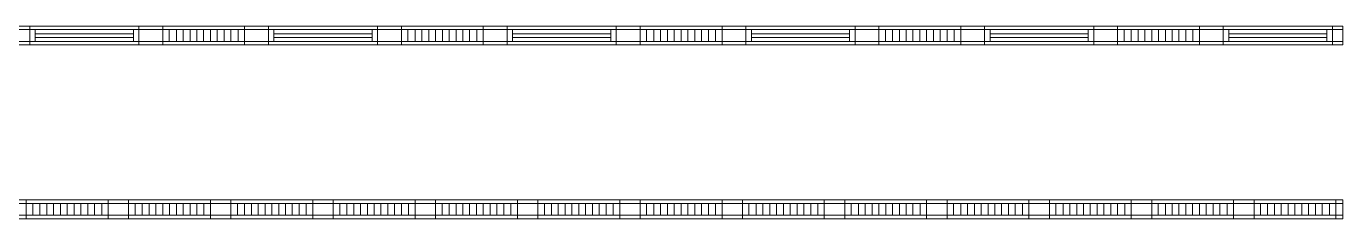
# Model space of a CAD drawing. Header units: millimetres. Extents: x -962357 to -591296, y -195428 to 59420.
# Drawn here: x -736430 to -717130, y -195428 to -192603 of the extents above; entities that cross this region are included whole.
import ezdxf

# ---------------------------------------------------------------- set-up
doc = ezdxf.new("R2010")
doc.units = ezdxf.units.MM
doc.linetypes.add('DPA_Hidden 50', pattern=[3, 2, -1])
doc.layers.add('A-GLAZ-CURT', color=2, linetype='Continuous', lineweight=9)

# ---------------------------------------------------------------- blocks, each defined once
blk = doc.blocks.new('DPA_CP_Metal Ceiling Panel1 - Horizontal with Gap-13299430-4180-01 LOWER PLATFORM LEVEL - REFLECTED CEILING PLAN')
at = {"layer": 'A-GLAZ-CURT'}
for p, q in [((-852032, 152), (-852032, 427)), ((-852032, 152), (-852032, 427)), ((-852032, 427), (-851932, 427)), ((-852032, 427), (-851932, 427)), ((-852032, 152), (-852032, 427)), ((-851932, 152), (-851932, 427)), ((-851932, 427), (-851932, 152)), ((-851932, 427), (-851932, 152)), ((-852032, 377), (-851932, 377)), ((-852032, 202), (-851932, 202)), ((-852032, 152), (-851932, 152)), ((-851932, 152), (-852032, 152)), ((-851932, 152), (-852032, 152))]:
    blk.add_line(p, q, dxfattribs=at)
blk = doc.blocks.new('DPA_CP_Metal Ceiling Luminaire2 - Linear Luminaire-12404975-4180-01 LOWER PLATFORM LEVEL - REFLECTED CEILING PLAN')
at = {"layer": 'A-GLAZ-CURT'}
for p, q in [((-786932, 2702), (-786932, 2977)), ((-786932, 2977), (-785732, 2977)), ((-786932, 2977), (-786932, 2702)), ((-785732, 2977), (-786932, 2977)), ((-786932, 2977), (-785732, 2977)), ((-786932, 2939), (-786932, 2702)), ((-786932, 2927), (-785732, 2927)), ((-785732, 2977), (-785732, 2702)), ((-785732, 2702), (-785732, 2977)), ((-785732, 2939), (-785732, 2702)), ((-786932, 2752), (-785732, 2752)), ((-785732, 2702), (-786932, 2702)), ((-785732, 2702), (-786932, 2702)), ((-786932, 2702), (-785732, 2702))]:
    blk.add_line(p, q, dxfattribs=at)
at = {"layer": 'A-GLAZ-CURT', "linetype": 'DPA_Hidden 50'}
for p, q in [((-786837, 2927), (-786837, 2752)), ((-786732, 2927), (-786732, 2752)), ((-786632, 2927), (-786632, 2752)), ((-786532, 2927), (-786532, 2752)), ((-786432, 2927), (-786432, 2752)), ((-786332, 2927), (-786332, 2752)), ((-786232, 2927), (-786232, 2752)), ((-786132, 2927), (-786132, 2752)), ((-786032, 2927), (-786032, 2752)), ((-785932, 2927), (-785932, 2752)), ((-785827, 2927), (-785827, 2752))]:
    blk.add_line(p, q, dxfattribs=at)
blk = doc.blocks.new('DPA_CP_Metal Ceiling Panel1 - Horizontal with Gap-13297912-4180-01 LOWER PLATFORM LEVEL - REFLECTED CEILING PLAN')
at = {"layer": 'A-GLAZ-CURT'}
for p, q in [((-786232, 152), (-786232, 427)), ((-786232, 152), (-786232, 427)), ((-786232, 427), (-785932, 427)), ((-786232, 427), (-785932, 427)), ((-786232, 152), (-786232, 427)), ((-785932, 152), (-785932, 427)), ((-785932, 427), (-785932, 152)), ((-785932, 427), (-785932, 152)), ((-786232, 377), (-785932, 377)), ((-786232, 202), (-785932, 202)), ((-786232, 152), (-785932, 152)), ((-785932, 152), (-786232, 152)), ((-785932, 152), (-786232, 152))]:
    blk.add_line(p, q, dxfattribs=at)
blk = doc.blocks.new('DPA_CP_Metal Ceiling Air Supply1 - Linear Diffuser Air Supply-12404980-4180-01 LOWER PLATFORM LEVEL - REFLECTED CEILING PLAN')
at = {"layer": 'A-GLAZ-CURT'}
for p, q in [((-788882, 2702), (-788882, 2977)), ((-788882, 2977), (-787282, 2977)), ((-788882, 2702), (-788882, 2977)), ((-788882, 2977), (-787282, 2977)), ((-788882, 2977), (-787282, 2977)), ((-788882, 2702), (-788882, 2977)), ((-787282, 2927), (-788882, 2927)), ((-788802, 2927), (-788802, 2752)), ((-787362, 2927), (-787362, 2752)), ((-787282, 2702), (-787282, 2977)), ((-787282, 2977), (-787282, 2702)), ((-787282, 2977), (-787282, 2702)), ((-787282, 2752), (-788882, 2752)), ((-788882, 2702), (-787282, 2702)), ((-787282, 2702), (-788882, 2702)), ((-787282, 2702), (-788882, 2702))]:
    blk.add_line(p, q, dxfattribs=at)
at = {"layer": 'A-GLAZ-CURT', "linetype": 'DPA_Hidden 50'}
for p, q in [((-787362, 2868), (-788802, 2868)), ((-787362, 2810), (-788802, 2810))]:
    blk.add_line(p, q, dxfattribs=at)
blk = doc.blocks.new('DPA_CP_Metal Ceiling Panel1 - Horizontal with Gap-16034509-4180-01 LOWER PLATFORM LEVEL - REFLECTED CEILING PLAN')
at = {"layer": 'A-GLAZ-CURT'}
for p, q in [((-717282, 2702), (-717282, 2977)), ((-717282, 2702), (-717282, 2977)), ((-717282, 2977), (-717132, 2977)), ((-717282, 2977), (-717132, 2977)), ((-717282, 2702), (-717282, 2977)), ((-717282, 2927), (-717132, 2927)), ((-717132, 2702), (-717132, 2977)), ((-717132, 2977), (-717132, 2702)), ((-717132, 2977), (-717132, 2702)), ((-717282, 2752), (-717132, 2752)), ((-717282, 2702), (-717132, 2702)), ((-717132, 2702), (-717282, 2702)), ((-717132, 2702), (-717282, 2702))]:
    blk.add_line(p, q, dxfattribs=at)
blk = doc.blocks.new('DPA_CP_Metal Ceiling Panel1 - Horizontal with Gap-16028279-4180-01 LOWER PLATFORM LEVEL - REFLECTED CEILING PLAN')
at = {"layer": 'A-GLAZ-CURT'}
for p, q in [((-787282, 2702), (-787282, 2977)), ((-787282, 2702), (-787282, 2977)), ((-787282, 2977), (-786932, 2977)), ((-787282, 2977), (-786932, 2977)), ((-787282, 2702), (-787282, 2977)), ((-787282, 2927), (-786932, 2927)), ((-786932, 2702), (-786932, 2977)), ((-786932, 2977), (-786932, 2702)), ((-786932, 2977), (-786932, 2702)), ((-787282, 2752), (-786932, 2752)), ((-787282, 2702), (-786932, 2702)), ((-786932, 2702), (-787282, 2702)), ((-786932, 2702), (-787282, 2702))]:
    blk.add_line(p, q, dxfattribs=at)
blk = doc.blocks.new('C-1-PP19-AR-4180-01-B_20250908-040939_EXDOWNLIGHT')
at = {"layer": 'A-GLAZ-CURT'}
for name, p in [('DPA_CP_Metal Ceiling Panel1 - Horizontal with Gap-16028279-4180-01 LOWER PLATFORM LEVEL - REFLECTED CEILING PLAN', (795232, -199159)), ('DPA_CP_Metal Ceiling Panel1 - Horizontal with Gap-16028279-4180-01 LOWER PLATFORM LEVEL - REFLECTED CEILING PLAN', (795232, -199159)), ('DPA_CP_Metal Ceiling Panel1 - Horizontal with Gap-16028279-4180-01 LOWER PLATFORM LEVEL - REFLECTED CEILING PLAN', (795232, -199159)), ('DPA_CP_Metal Ceiling Air Supply1 - Linear Diffuser Air Supply-12404980-4180-01 LOWER PLATFORM LEVEL - REFLECTED CEILING PLAN', (797182, -199159)), ('DPA_CP_Metal Ceiling Air Supply1 - Linear Diffuser Air Supply-12404980-4180-01 LOWER PLATFORM LEVEL - REFLECTED CEILING PLAN', (797182, -199159)), ('DPA_CP_Metal Ceiling Air Supply1 - Linear Diffuser Air Supply-12404980-4180-01 LOWER PLATFORM LEVEL - REFLECTED CEILING PLAN', (797182, -199159)), ('DPA_CP_Metal Ceiling Panel1 - Horizontal with Gap-16028279-4180-01 LOWER PLATFORM LEVEL - REFLECTED CEILING PLAN', (797182, -199159)), ('DPA_CP_Metal Ceiling Panel1 - Horizontal with Gap-16028279-4180-01 LOWER PLATFORM LEVEL - REFLECTED CEILING PLAN', (797182, -199159)), ('DPA_CP_Metal Ceiling Panel1 - Horizontal with Gap-16028279-4180-01 LOWER PLATFORM LEVEL - REFLECTED CEILING PLAN', (797182, -199159)), ('DPA_CP_Metal Ceiling Luminaire2 - Linear Luminaire-12404975-4180-01 LOWER PLATFORM LEVEL - REFLECTED CEILING PLAN', (797182, -199159)), ('DPA_CP_Metal Ceiling Luminaire2 - Linear Luminaire-12404975-4180-01 LOWER PLATFORM LEVEL - REFLECTED CEILING PLAN', (797182, -199159)), ('DPA_CP_Metal Ceiling Luminaire2 - Linear Luminaire-12404975-4180-01 LOWER PLATFORM LEVEL - REFLECTED CEILING PLAN', (797182, -199159)), ('DPA_CP_Metal Ceiling Panel1 - Horizontal with Gap-16028279-4180-01 LOWER PLATFORM LEVEL - REFLECTED CEILING PLAN', (798732, -199159)), ('DPA_CP_Metal Ceiling Panel1 - Horizontal with Gap-16028279-4180-01 LOWER PLATFORM LEVEL - REFLECTED CEILING PLAN', (798732, -199159)), ('DPA_CP_Metal Ceiling Panel1 - Horizontal with Gap-16028279-4180-01 LOWER PLATFORM LEVEL - REFLECTED CEILING PLAN', (798732, -199159)), ('DPA_CP_Metal Ceiling Air Supply1 - Linear Diffuser Air Supply-12404980-4180-01 LOWER PLATFORM LEVEL - REFLECTED CEILING PLAN', (800682, -199159)), ('DPA_CP_Metal Ceiling Air Supply1 - Linear Diffuser Air Supply-12404980-4180-01 LOWER PLATFORM LEVEL - REFLECTED CEILING PLAN', (800682, -199159)), ('DPA_CP_Metal Ceiling Air Supply1 - Linear Diffuser Air Supply-12404980-4180-01 LOWER PLATFORM LEVEL - REFLECTED CEILING PLAN', (800682, -199159)), ('DPA_CP_Metal Ceiling Panel1 - Horizontal with Gap-16028279-4180-01 LOWER PLATFORM LEVEL - REFLECTED CEILING PLAN', (800682, -199159)), ('DPA_CP_Metal Ceiling Panel1 - Horizontal with Gap-16028279-4180-01 LOWER PLATFORM LEVEL - REFLECTED CEILING PLAN', (800682, -199159)), ('DPA_CP_Metal Ceiling Panel1 - Horizontal with Gap-16028279-4180-01 LOWER PLATFORM LEVEL - REFLECTED CEILING PLAN', (800682, -199159)), ('DPA_CP_Metal Ceiling Luminaire2 - Linear Luminaire-12404975-4180-01 LOWER PLATFORM LEVEL - REFLECTED CEILING PLAN', (800682, -199159)), ('DPA_CP_Metal Ceiling Luminaire2 - Linear Luminaire-12404975-4180-01 LOWER PLATFORM LEVEL - REFLECTED CEILING PLAN', (800682, -199159)), ('DPA_CP_Metal Ceiling Luminaire2 - Linear Luminaire-12404975-4180-01 LOWER PLATFORM LEVEL - REFLECTED CEILING PLAN', (800682, -199159)), ('DPA_CP_Metal Ceiling Panel1 - Horizontal with Gap-16028279-4180-01 LOWER PLATFORM LEVEL - REFLECTED CEILING PLAN', (802232, -199159)), ('DPA_CP_Metal Ceiling Panel1 - Horizontal with Gap-16028279-4180-01 LOWER PLATFORM LEVEL - REFLECTED CEILING PLAN', (802232, -199159)), ('DPA_CP_Metal Ceiling Panel1 - Horizontal with Gap-16028279-4180-01 LOWER PLATFORM LEVEL - REFLECTED CEILING PLAN', (802232, -199159)), ('DPA_CP_Metal Ceiling Air Supply1 - Linear Diffuser Air Supply-12404980-4180-01 LOWER PLATFORM LEVEL - REFLECTED CEILING PLAN', (804182, -199159)), ('DPA_CP_Metal Ceiling Air Supply1 - Linear Diffuser Air Supply-12404980-4180-01 LOWER PLATFORM LEVEL - REFLECTED CEILING PLAN', (804182, -199159)), ('DPA_CP_Metal Ceiling Air Supply1 - Linear Diffuser Air Supply-12404980-4180-01 LOWER PLATFORM LEVEL - REFLECTED CEILING PLAN', (804182, -199159)), ('DPA_CP_Metal Ceiling Panel1 - Horizontal with Gap-16028279-4180-01 LOWER PLATFORM LEVEL - REFLECTED CEILING PLAN', (804182, -199159)), ('DPA_CP_Metal Ceiling Panel1 - Horizontal with Gap-16028279-4180-01 LOWER PLATFORM LEVEL - REFLECTED CEILING PLAN', (804182, -199159)), ('DPA_CP_Metal Ceiling Panel1 - Horizontal with Gap-16028279-4180-01 LOWER PLATFORM LEVEL - REFLECTED CEILING PLAN', (804182, -199159)), ('DPA_CP_Metal Ceiling Luminaire2 - Linear Luminaire-12404975-4180-01 LOWER PLATFORM LEVEL - REFLECTED CEILING PLAN', (804182, -199159)), ('DPA_CP_Metal Ceiling Luminaire2 - Linear Luminaire-12404975-4180-01 LOWER PLATFORM LEVEL - REFLECTED CEILING PLAN', (804182, -199159)), ('DPA_CP_Metal Ceiling Luminaire2 - Linear Luminaire-12404975-4180-01 LOWER PLATFORM LEVEL - REFLECTED CEILING PLAN', (804182, -199159)), ('DPA_CP_Metal Ceiling Panel1 - Horizontal with Gap-16028279-4180-01 LOWER PLATFORM LEVEL - REFLECTED CEILING PLAN', (805732, -199159)), ('DPA_CP_Metal Ceiling Panel1 - Horizontal with Gap-16028279-4180-01 LOWER PLATFORM LEVEL - REFLECTED CEILING PLAN', (805732, -199159)), ('DPA_CP_Metal Ceiling Panel1 - Horizontal with Gap-16028279-4180-01 LOWER PLATFORM LEVEL - REFLECTED CEILING PLAN', (805732, -199159)), ('DPA_CP_Metal Ceiling Air Supply1 - Linear Diffuser Air Supply-12404980-4180-01 LOWER PLATFORM LEVEL - REFLECTED CEILING PLAN', (807682, -199159)), ('DPA_CP_Metal Ceiling Air Supply1 - Linear Diffuser Air Supply-12404980-4180-01 LOWER PLATFORM LEVEL - REFLECTED CEILING PLAN', (807682, -199159)), ('DPA_CP_Metal Ceiling Air Supply1 - Linear Diffuser Air Supply-12404980-4180-01 LOWER PLATFORM LEVEL - REFLECTED CEILING PLAN', (807682, -199159)), ('DPA_CP_Metal Ceiling Panel1 - Horizontal with Gap-16028279-4180-01 LOWER PLATFORM LEVEL - REFLECTED CEILING PLAN', (807682, -199159)), ('DPA_CP_Metal Ceiling Panel1 - Horizontal with Gap-16028279-4180-01 LOWER PLATFORM LEVEL - REFLECTED CEILING PLAN', (807682, -199159)), ('DPA_CP_Metal Ceiling Panel1 - Horizontal with Gap-16028279-4180-01 LOWER PLATFORM LEVEL - REFLECTED CEILING PLAN', (807682, -199159)), ('DPA_CP_Metal Ceiling Luminaire2 - Linear Luminaire-12404975-4180-01 LOWER PLATFORM LEVEL - REFLECTED CEILING PLAN', (807682, -199159)), ('DPA_CP_Metal Ceiling Luminaire2 - Linear Luminaire-12404975-4180-01 LOWER PLATFORM LEVEL - REFLECTED CEILING PLAN', (807682, -199159)), ('DPA_CP_Metal Ceiling Luminaire2 - Linear Luminaire-12404975-4180-01 LOWER PLATFORM LEVEL - REFLECTED CEILING PLAN', (807682, -199159)), ('DPA_CP_Metal Ceiling Panel1 - Horizontal with Gap-16028279-4180-01 LOWER PLATFORM LEVEL - REFLECTED CEILING PLAN', (809232, -199159)), ('DPA_CP_Metal Ceiling Panel1 - Horizontal with Gap-16028279-4180-01 LOWER PLATFORM LEVEL - REFLECTED CEILING PLAN', (809232, -199159)), ('DPA_CP_Metal Ceiling Panel1 - Horizontal with Gap-16028279-4180-01 LOWER PLATFORM LEVEL - REFLECTED CEILING PLAN', (809232, -199159)), ('DPA_CP_Metal Ceiling Air Supply1 - Linear Diffuser Air Supply-12404980-4180-01 LOWER PLATFORM LEVEL - REFLECTED CEILING PLAN', (811182, -199159)), ('DPA_CP_Metal Ceiling Air Supply1 - Linear Diffuser Air Supply-12404980-4180-01 LOWER PLATFORM LEVEL - REFLECTED CEILING PLAN', (811182, -199159)), ('DPA_CP_Metal Ceiling Air Supply1 - Linear Diffuser Air Supply-12404980-4180-01 LOWER PLATFORM LEVEL - REFLECTED CEILING PLAN', (811182, -199159)), ('DPA_CP_Metal Ceiling Panel1 - Horizontal with Gap-16028279-4180-01 LOWER PLATFORM LEVEL - REFLECTED CEILING PLAN', (811182, -199159)), ('DPA_CP_Metal Ceiling Panel1 - Horizontal with Gap-16028279-4180-01 LOWER PLATFORM LEVEL - REFLECTED CEILING PLAN', (811182, -199159)), ('DPA_CP_Metal Ceiling Panel1 - Horizontal with Gap-16028279-4180-01 LOWER PLATFORM LEVEL - REFLECTED CEILING PLAN', (811182, -199159)), ('DPA_CP_Metal Ceiling Luminaire2 - Linear Luminaire-12404975-4180-01 LOWER PLATFORM LEVEL - REFLECTED CEILING PLAN', (811182, -199159)), ('DPA_CP_Metal Ceiling Luminaire2 - Linear Luminaire-12404975-4180-01 LOWER PLATFORM LEVEL - REFLECTED CEILING PLAN', (811182, -199159)), ('DPA_CP_Metal Ceiling Luminaire2 - Linear Luminaire-12404975-4180-01 LOWER PLATFORM LEVEL - REFLECTED CEILING PLAN', (811182, -199159)), ('DPA_CP_Metal Ceiling Panel1 - Horizontal with Gap-16028279-4180-01 LOWER PLATFORM LEVEL - REFLECTED CEILING PLAN', (812732, -199159)), ('DPA_CP_Metal Ceiling Panel1 - Horizontal with Gap-16028279-4180-01 LOWER PLATFORM LEVEL - REFLECTED CEILING PLAN', (812732, -199159)), ('DPA_CP_Metal Ceiling Panel1 - Horizontal with Gap-16028279-4180-01 LOWER PLATFORM LEVEL - REFLECTED CEILING PLAN', (812732, -199159)), ('DPA_CP_Metal Ceiling Air Supply1 - Linear Diffuser Air Supply-12404980-4180-01 LOWER PLATFORM LEVEL - REFLECTED CEILING PLAN', (814682, -199159)), ('DPA_CP_Metal Ceiling Air Supply1 - Linear Diffuser Air Supply-12404980-4180-01 LOWER PLATFORM LEVEL - REFLECTED CEILING PLAN', (814682, -199159)), ('DPA_CP_Metal Ceiling Air Supply1 - Linear Diffuser Air Supply-12404980-4180-01 LOWER PLATFORM LEVEL - REFLECTED CEILING PLAN', (814682, -199159)), ('DPA_CP_Metal Ceiling Panel1 - Horizontal with Gap-16034509-4180-01 LOWER PLATFORM LEVEL - REFLECTED CEILING PLAN', (744682, -199159)), ('DPA_CP_Metal Ceiling Panel1 - Horizontal with Gap-16034509-4180-01 LOWER PLATFORM LEVEL - REFLECTED CEILING PLAN', (744682, -199159)), ('DPA_CP_Metal Ceiling Panel1 - Horizontal with Gap-16034509-4180-01 LOWER PLATFORM LEVEL - REFLECTED CEILING PLAN', (744682, -199159)), ('DPA_CP_Metal Ceiling Panel1 - Horizontal with Gap-13297912-4180-01 LOWER PLATFORM LEVEL - REFLECTED CEILING PLAN', (794182, -199159)), ('DPA_CP_Metal Ceiling Panel1 - Horizontal with Gap-13297912-4180-01 LOWER PLATFORM LEVEL - REFLECTED CEILING PLAN', (794182, -199159)), ('DPA_CP_Metal Ceiling Panel1 - Horizontal with Gap-13297912-4180-01 LOWER PLATFORM LEVEL - REFLECTED CEILING PLAN', (794182, -199159)), ('DPA_CP_Metal Ceiling Luminaire2 - Linear Luminaire-12404975-4180-01 LOWER PLATFORM LEVEL - REFLECTED CEILING PLAN', (795182, -201709)), ('DPA_CP_Metal Ceiling Luminaire2 - Linear Luminaire-12404975-4180-01 LOWER PLATFORM LEVEL - REFLECTED CEILING PLAN', (795182, -201709)), ('DPA_CP_Metal Ceiling Luminaire2 - Linear Luminaire-12404975-4180-01 LOWER PLATFORM LEVEL - REFLECTED CEILING PLAN', (795182, -201709)), ('DPA_CP_Metal Ceiling Panel1 - Horizontal with Gap-13297912-4180-01 LOWER PLATFORM LEVEL - REFLECTED CEILING PLAN', (795682, -199159)), ('DPA_CP_Metal Ceiling Panel1 - Horizontal with Gap-13297912-4180-01 LOWER PLATFORM LEVEL - REFLECTED CEILING PLAN', (795682, -199159)), ('DPA_CP_Metal Ceiling Panel1 - Horizontal with Gap-13297912-4180-01 LOWER PLATFORM LEVEL - REFLECTED CEILING PLAN', (795682, -199159)), ('DPA_CP_Metal Ceiling Luminaire2 - Linear Luminaire-12404975-4180-01 LOWER PLATFORM LEVEL - REFLECTED CEILING PLAN', (796682, -201709)), ('DPA_CP_Metal Ceiling Luminaire2 - Linear Luminaire-12404975-4180-01 LOWER PLATFORM LEVEL - REFLECTED CEILING PLAN', (796682, -201709)), ('DPA_CP_Metal Ceiling Luminaire2 - Linear Luminaire-12404975-4180-01 LOWER PLATFORM LEVEL - REFLECTED CEILING PLAN', (796682, -201709)), ('DPA_CP_Metal Ceiling Panel1 - Horizontal with Gap-13297912-4180-01 LOWER PLATFORM LEVEL - REFLECTED CEILING PLAN', (797182, -199159)), ('DPA_CP_Metal Ceiling Panel1 - Horizontal with Gap-13297912-4180-01 LOWER PLATFORM LEVEL - REFLECTED CEILING PLAN', (797182, -199159)), ('DPA_CP_Metal Ceiling Panel1 - Horizontal with Gap-13297912-4180-01 LOWER PLATFORM LEVEL - REFLECTED CEILING PLAN', (797182, -199159)), ('DPA_CP_Metal Ceiling Luminaire2 - Linear Luminaire-12404975-4180-01 LOWER PLATFORM LEVEL - REFLECTED CEILING PLAN', (798182, -201709)), ('DPA_CP_Metal Ceiling Luminaire2 - Linear Luminaire-12404975-4180-01 LOWER PLATFORM LEVEL - REFLECTED CEILING PLAN', (798182, -201709)), ('DPA_CP_Metal Ceiling Luminaire2 - Linear Luminaire-12404975-4180-01 LOWER PLATFORM LEVEL - REFLECTED CEILING PLAN', (798182, -201709)), ('DPA_CP_Metal Ceiling Panel1 - Horizontal with Gap-13297912-4180-01 LOWER PLATFORM LEVEL - REFLECTED CEILING PLAN', (798682, -199159)), ('DPA_CP_Metal Ceiling Panel1 - Horizontal with Gap-13297912-4180-01 LOWER PLATFORM LEVEL - REFLECTED CEILING PLAN', (798682, -199159)), ('DPA_CP_Metal Ceiling Panel1 - Horizontal with Gap-13297912-4180-01 LOWER PLATFORM LEVEL - REFLECTED CEILING PLAN', (798682, -199159)), ('DPA_CP_Metal Ceiling Luminaire2 - Linear Luminaire-12404975-4180-01 LOWER PLATFORM LEVEL - REFLECTED CEILING PLAN', (799682, -201709)), ('DPA_CP_Metal Ceiling Luminaire2 - Linear Luminaire-12404975-4180-01 LOWER PLATFORM LEVEL - REFLECTED CEILING PLAN', (799682, -201709)), ('DPA_CP_Metal Ceiling Luminaire2 - Linear Luminaire-12404975-4180-01 LOWER PLATFORM LEVEL - REFLECTED CEILING PLAN', (799682, -201709)), ('DPA_CP_Metal Ceiling Panel1 - Horizontal with Gap-13297912-4180-01 LOWER PLATFORM LEVEL - REFLECTED CEILING PLAN', (800182, -199159)), ('DPA_CP_Metal Ceiling Panel1 - Horizontal with Gap-13297912-4180-01 LOWER PLATFORM LEVEL - REFLECTED CEILING PLAN', (800182, -199159)), ('DPA_CP_Metal Ceiling Panel1 - Horizontal with Gap-13297912-4180-01 LOWER PLATFORM LEVEL - REFLECTED CEILING PLAN', (800182, -199159)), ('DPA_CP_Metal Ceiling Luminaire2 - Linear Luminaire-12404975-4180-01 LOWER PLATFORM LEVEL - REFLECTED CEILING PLAN', (801182, -201709)), ('DPA_CP_Metal Ceiling Luminaire2 - Linear Luminaire-12404975-4180-01 LOWER PLATFORM LEVEL - REFLECTED CEILING PLAN', (801182, -201709)), ('DPA_CP_Metal Ceiling Luminaire2 - Linear Luminaire-12404975-4180-01 LOWER PLATFORM LEVEL - REFLECTED CEILING PLAN', (801182, -201709)), ('DPA_CP_Metal Ceiling Panel1 - Horizontal with Gap-13297912-4180-01 LOWER PLATFORM LEVEL - REFLECTED CEILING PLAN', (801682, -199159)), ('DPA_CP_Metal Ceiling Panel1 - Horizontal with Gap-13297912-4180-01 LOWER PLATFORM LEVEL - REFLECTED CEILING PLAN', (801682, -199159)), ('DPA_CP_Metal Ceiling Panel1 - Horizontal with Gap-13297912-4180-01 LOWER PLATFORM LEVEL - REFLECTED CEILING PLAN', (801682, -199159)), ('DPA_CP_Metal Ceiling Luminaire2 - Linear Luminaire-12404975-4180-01 LOWER PLATFORM LEVEL - REFLECTED CEILING PLAN', (802682, -201709)), ('DPA_CP_Metal Ceiling Luminaire2 - Linear Luminaire-12404975-4180-01 LOWER PLATFORM LEVEL - REFLECTED CEILING PLAN', (802682, -201709)), ('DPA_CP_Metal Ceiling Luminaire2 - Linear Luminaire-12404975-4180-01 LOWER PLATFORM LEVEL - REFLECTED CEILING PLAN', (802682, -201709)), ('DPA_CP_Metal Ceiling Panel1 - Horizontal with Gap-13297912-4180-01 LOWER PLATFORM LEVEL - REFLECTED CEILING PLAN', (803182, -199159)), ('DPA_CP_Metal Ceiling Panel1 - Horizontal with Gap-13297912-4180-01 LOWER PLATFORM LEVEL - REFLECTED CEILING PLAN', (803182, -199159)), ('DPA_CP_Metal Ceiling Panel1 - Horizontal with Gap-13297912-4180-01 LOWER PLATFORM LEVEL - REFLECTED CEILING PLAN', (803182, -199159)), ('DPA_CP_Metal Ceiling Luminaire2 - Linear Luminaire-12404975-4180-01 LOWER PLATFORM LEVEL - REFLECTED CEILING PLAN', (804182, -201709)), ('DPA_CP_Metal Ceiling Luminaire2 - Linear Luminaire-12404975-4180-01 LOWER PLATFORM LEVEL - REFLECTED CEILING PLAN', (804182, -201709)), ('DPA_CP_Metal Ceiling Luminaire2 - Linear Luminaire-12404975-4180-01 LOWER PLATFORM LEVEL - REFLECTED CEILING PLAN', (804182, -201709)), ('DPA_CP_Metal Ceiling Panel1 - Horizontal with Gap-13297912-4180-01 LOWER PLATFORM LEVEL - REFLECTED CEILING PLAN', (804682, -199159)), ('DPA_CP_Metal Ceiling Panel1 - Horizontal with Gap-13297912-4180-01 LOWER PLATFORM LEVEL - REFLECTED CEILING PLAN', (804682, -199159)), ('DPA_CP_Metal Ceiling Panel1 - Horizontal with Gap-13297912-4180-01 LOWER PLATFORM LEVEL - REFLECTED CEILING PLAN', (804682, -199159)), ('DPA_CP_Metal Ceiling Luminaire2 - Linear Luminaire-12404975-4180-01 LOWER PLATFORM LEVEL - REFLECTED CEILING PLAN', (805682, -201709)), ('DPA_CP_Metal Ceiling Luminaire2 - Linear Luminaire-12404975-4180-01 LOWER PLATFORM LEVEL - REFLECTED CEILING PLAN', (805682, -201709)), ('DPA_CP_Metal Ceiling Luminaire2 - Linear Luminaire-12404975-4180-01 LOWER PLATFORM LEVEL - REFLECTED CEILING PLAN', (805682, -201709)), ('DPA_CP_Metal Ceiling Panel1 - Horizontal with Gap-13297912-4180-01 LOWER PLATFORM LEVEL - REFLECTED CEILING PLAN', (806182, -199159)), ('DPA_CP_Metal Ceiling Panel1 - Horizontal with Gap-13297912-4180-01 LOWER PLATFORM LEVEL - REFLECTED CEILING PLAN', (806182, -199159)), ('DPA_CP_Metal Ceiling Panel1 - Horizontal with Gap-13297912-4180-01 LOWER PLATFORM LEVEL - REFLECTED CEILING PLAN', (806182, -199159)), ('DPA_CP_Metal Ceiling Luminaire2 - Linear Luminaire-12404975-4180-01 LOWER PLATFORM LEVEL - REFLECTED CEILING PLAN', (807182, -201709)), ('DPA_CP_Metal Ceiling Luminaire2 - Linear Luminaire-12404975-4180-01 LOWER PLATFORM LEVEL - REFLECTED CEILING PLAN', (807182, -201709)), ('DPA_CP_Metal Ceiling Luminaire2 - Linear Luminaire-12404975-4180-01 LOWER PLATFORM LEVEL - REFLECTED CEILING PLAN', (807182, -201709)), ('DPA_CP_Metal Ceiling Panel1 - Horizontal with Gap-13297912-4180-01 LOWER PLATFORM LEVEL - REFLECTED CEILING PLAN', (807682, -199159)), ('DPA_CP_Metal Ceiling Panel1 - Horizontal with Gap-13297912-4180-01 LOWER PLATFORM LEVEL - REFLECTED CEILING PLAN', (807682, -199159)), ('DPA_CP_Metal Ceiling Panel1 - Horizontal with Gap-13297912-4180-01 LOWER PLATFORM LEVEL - REFLECTED CEILING PLAN', (807682, -199159)), ('DPA_CP_Metal Ceiling Luminaire2 - Linear Luminaire-12404975-4180-01 LOWER PLATFORM LEVEL - REFLECTED CEILING PLAN', (808682, -201709)), ('DPA_CP_Metal Ceiling Luminaire2 - Linear Luminaire-12404975-4180-01 LOWER PLATFORM LEVEL - REFLECTED CEILING PLAN', (808682, -201709)), ('DPA_CP_Metal Ceiling Luminaire2 - Linear Luminaire-12404975-4180-01 LOWER PLATFORM LEVEL - REFLECTED CEILING PLAN', (808682, -201709)), ('DPA_CP_Metal Ceiling Panel1 - Horizontal with Gap-13297912-4180-01 LOWER PLATFORM LEVEL - REFLECTED CEILING PLAN', (809182, -199159)), ('DPA_CP_Metal Ceiling Panel1 - Horizontal with Gap-13297912-4180-01 LOWER PLATFORM LEVEL - REFLECTED CEILING PLAN', (809182, -199159)), ('DPA_CP_Metal Ceiling Panel1 - Horizontal with Gap-13297912-4180-01 LOWER PLATFORM LEVEL - REFLECTED CEILING PLAN', (809182, -199159)), ('DPA_CP_Metal Ceiling Luminaire2 - Linear Luminaire-12404975-4180-01 LOWER PLATFORM LEVEL - REFLECTED CEILING PLAN', (810182, -201709)), ('DPA_CP_Metal Ceiling Luminaire2 - Linear Luminaire-12404975-4180-01 LOWER PLATFORM LEVEL - REFLECTED CEILING PLAN', (810182, -201709)), ('DPA_CP_Metal Ceiling Luminaire2 - Linear Luminaire-12404975-4180-01 LOWER PLATFORM LEVEL - REFLECTED CEILING PLAN', (810182, -201709)), ('DPA_CP_Metal Ceiling Panel1 - Horizontal with Gap-13297912-4180-01 LOWER PLATFORM LEVEL - REFLECTED CEILING PLAN', (810682, -199159)), ('DPA_CP_Metal Ceiling Panel1 - Horizontal with Gap-13297912-4180-01 LOWER PLATFORM LEVEL - REFLECTED CEILING PLAN', (810682, -199159)), ('DPA_CP_Metal Ceiling Panel1 - Horizontal with Gap-13297912-4180-01 LOWER PLATFORM LEVEL - REFLECTED CEILING PLAN', (810682, -199159)), ('DPA_CP_Metal Ceiling Luminaire2 - Linear Luminaire-12404975-4180-01 LOWER PLATFORM LEVEL - REFLECTED CEILING PLAN', (811682, -201709)), ('DPA_CP_Metal Ceiling Luminaire2 - Linear Luminaire-12404975-4180-01 LOWER PLATFORM LEVEL - REFLECTED CEILING PLAN', (811682, -201709)), ('DPA_CP_Metal Ceiling Luminaire2 - Linear Luminaire-12404975-4180-01 LOWER PLATFORM LEVEL - REFLECTED CEILING PLAN', (811682, -201709)), ('DPA_CP_Metal Ceiling Panel1 - Horizontal with Gap-13297912-4180-01 LOWER PLATFORM LEVEL - REFLECTED CEILING PLAN', (812182, -199159)), ('DPA_CP_Metal Ceiling Panel1 - Horizontal with Gap-13297912-4180-01 LOWER PLATFORM LEVEL - REFLECTED CEILING PLAN', (812182, -199159)), ('DPA_CP_Metal Ceiling Panel1 - Horizontal with Gap-13297912-4180-01 LOWER PLATFORM LEVEL - REFLECTED CEILING PLAN', (812182, -199159)), ('DPA_CP_Metal Ceiling Luminaire2 - Linear Luminaire-12404975-4180-01 LOWER PLATFORM LEVEL - REFLECTED CEILING PLAN', (813182, -201709)), ('DPA_CP_Metal Ceiling Luminaire2 - Linear Luminaire-12404975-4180-01 LOWER PLATFORM LEVEL - REFLECTED CEILING PLAN', (813182, -201709)), ('DPA_CP_Metal Ceiling Luminaire2 - Linear Luminaire-12404975-4180-01 LOWER PLATFORM LEVEL - REFLECTED CEILING PLAN', (813182, -201709)), ('DPA_CP_Metal Ceiling Panel1 - Horizontal with Gap-13299430-4180-01 LOWER PLATFORM LEVEL - REFLECTED CEILING PLAN', (879482, -199159)), ('DPA_CP_Metal Ceiling Panel1 - Horizontal with Gap-13299430-4180-01 LOWER PLATFORM LEVEL - REFLECTED CEILING PLAN', (879482, -199159)), ('DPA_CP_Metal Ceiling Panel1 - Horizontal with Gap-13299430-4180-01 LOWER PLATFORM LEVEL - REFLECTED CEILING PLAN', (879482, -199159))]:
    blk.add_blockref(name, p, dxfattribs=at)

msp = doc.modelspace()

# ---------------------------------------------------------------- block references
msp.add_blockref('C-1-PP19-AR-4180-01-B_20250908-040939_EXDOWNLIGHT', (-744680, 3580))

doc.saveas('drawing.dxf')
